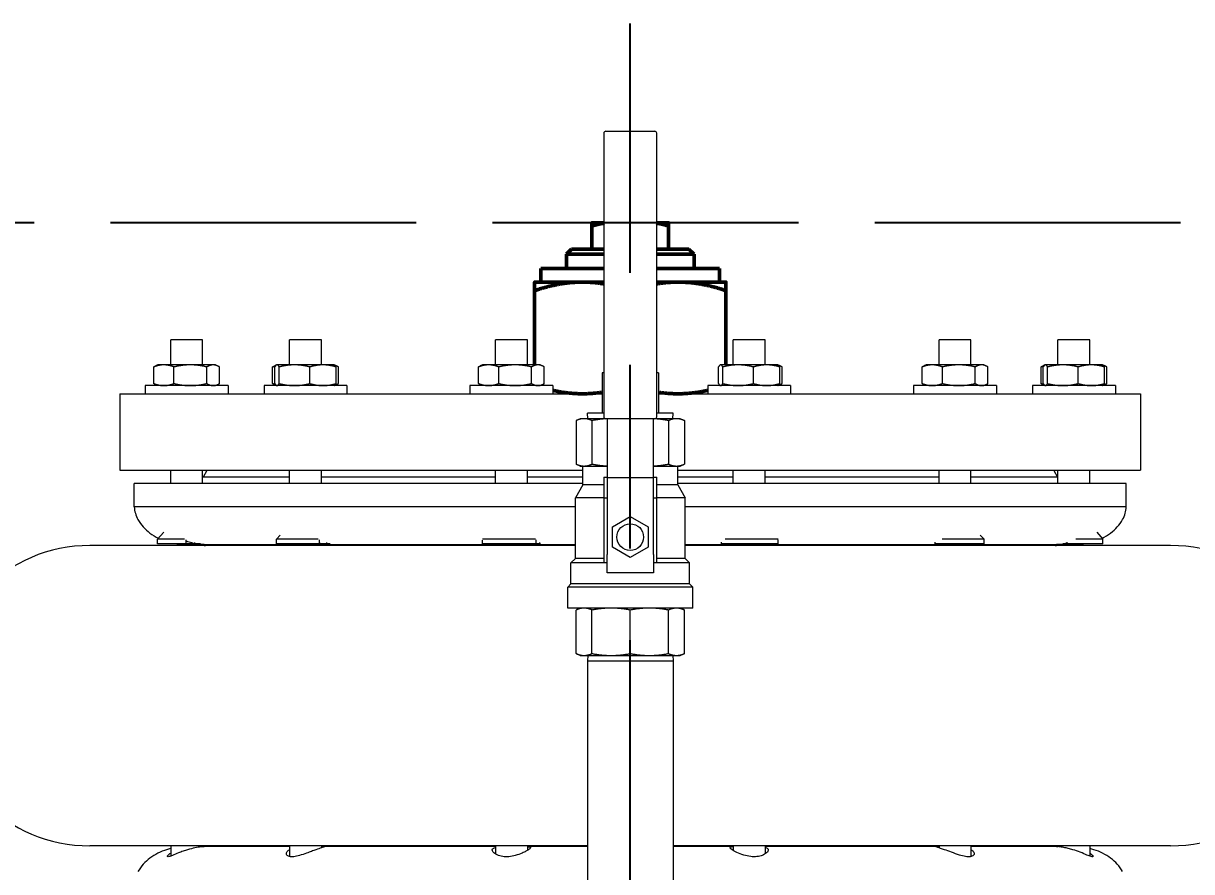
# Model space of a CAD drawing. Header units: inches. Extents: x 20 to 536, y 8 to 344.
# Drawn here: x 107.07 to 118.51, y 139.19 to 147.5 of the extents above; entities that cross this region are included whole.
import ezdxf

# ---------------------------------------------------------------- set-up
doc = ezdxf.new("R2010")
doc.units = ezdxf.units.IN
doc.header["$LTSCALE"] = 16
doc.header["$MEASUREMENT"] = 0
doc.linetypes.add('CHAIN', pattern=[0.7087, 0.4724, -0.0591, 0.1181, -0.0591])
doc.linetypes.add('DASHED_SPACE', pattern=[0.2067, 0.1654, -0.0413])
doc.layers.add('Centerline', color=5, linetype='CHAIN', lineweight=25, true_color=0x0000ff)
for name, color, linetype, lineweight in [('Dimension (ANSI)', 7, 'Continuous', 25), ('Sketch Geometry (ANSI)', 7, 'Continuous', 25), ('Visible (ANSI)', 7, 'Continuous', 50)]:
    doc.layers.add(name, color=color, linetype=linetype, lineweight=lineweight)
doc.styles.add('Standard D-E', font='arial.ttf')
doc.dimstyles.new('in [mm] D-E NeptuneBenson', dxfattribs={"dimscale": 16, "dimtxt": 0.15, "dimasz": 0.098425, "dimexe": 0.125, "dimexo": 0.063, "dimgap": 0.031496, "dimtad": 0, "dimtih": 1, "dimtoh": 1, "dimdec": 4, "dimrnd": 1e-08, "dimzin": 3, "dimdsep": 46, "dimlunit": 5, "dimtxsty": 'Standard D-E', "dimcen": 0.09, "dimdle": 0.393701, "dimclrd": 256, "dimclre": 256, "dimclrt": 256, "dimadec": 1, "dimazin": 1, "dimtfac": 1, "dimtofl": 0, "dimtmove": 0, "dimatfit": 3, "dimfxl": 1, "dimfrac": 1, "dimtolj": 1, "dimtzin": 4, "dimlwd": -1, "dimlwe": -1, "dimarcsym": 0})

# ---------------------------------------------------------------- blocks, each defined once
blk = doc.blocks.new('*D28')
at = {"layer": 'Defpoints', "color": 0, "transparency": 16777216}
for p in [(34.861, 145.551), (112.638, 145.551), (87.802, 47.22)]:
    blk.add_point(p, dxfattribs=at)
at = {"layer": 'Dimension (ANSI)', "transparency": 16777216}
for p, q in [((34.861, 143.977), (34.861, 101.252)), ((34.861, 48.795), (34.861, 91.26)), ((86.794, 47.22), (32.861, 47.22))]:
    blk.add_line(p, q, dxfattribs=at)
for points in [[(34.598, 143.977), (35.123, 143.977), (34.861, 145.551)], [(34.598, 48.795), (35.123, 48.795), (34.861, 47.22)]]:
    blk.add_solid(points, dxfattribs=at)
at = {"layer": 'Dimension (ANSI)', "transparency": 16777216, "char_height": 2.4, "attachment_point": 5, "style": 'Standard D-E'}
for s, insert in [('\\A1; 98{\\H1x;\\S5#16;} in', (34.861, 99.21)), ('\\A1;[2491.0 mm]', (34.861, 94.214))]:
    blk.add_mtext(s, dxfattribs=dict(at, insert=insert))

msp = doc.modelspace()

# ---------------------------------------------------------------- linework, layer by layer
at = {"layer": 'Centerline', "ltscale": 0.952448}
msp.add_line((113.01254, 47.8609), (113.01254, 147.50447), dxfattribs=at)
at = {"layer": 'Sketch Geometry (ANSI)', "linetype": 'DASHED_SPACE', "ltscale": 1.132117}
msp.add_line((148.3565, 145.55149), (24.8, 145.55149), dxfattribs=at)
at = {"layer": 'Visible (ANSI)', "linetype": 'Continuous', "lineweight": 18}
for p, q in [((112.75241, 146.42711), (112.75241, 146.39731)), ((112.75241, 146.39731), (112.75241, 143.6508)), ((112.77329, 146.44799), (113.25179, 146.44799)), ((113.27267, 146.39731), (113.27267, 146.42711)), ((113.27267, 143.6508), (113.27267, 146.39731)), ((108.82212, 144.40548), (108.50962, 144.40548)), ((108.50962, 144.15848), (108.50962, 144.40548)), ((108.82212, 144.15848), (108.82212, 144.40548)), ((109.98681, 144.40548), (109.67431, 144.40548)), ((109.67431, 144.15848), (109.67431, 144.40548)), ((109.98681, 144.15848), (109.98681, 144.40548)), ((112.0041, 144.40548), (111.6916, 144.40548)), ((111.6916, 144.15848), (111.6916, 144.40548)), ((112.0041, 144.15848), (112.0041, 144.40548)), ((114.33347, 144.40548), (114.02097, 144.40548)), ((114.02097, 144.15848), (114.02097, 144.40548)), ((114.33347, 144.15848), (114.33347, 144.40548)), ((116.35077, 144.40548), (116.03827, 144.40548)), ((116.03827, 144.15848), (116.03827, 144.40548)), ((116.35077, 144.15848), (116.35077, 144.40548)), ((117.51545, 144.40548), (117.20295, 144.40548)), ((117.20295, 144.15848), (117.20295, 144.40548)), ((117.51545, 144.15848), (117.51545, 144.40548)), ((108.3436, 143.97579), (108.3436, 144.13817)), ((108.38437, 144.15848), (108.36118, 144.14767)), ((108.44254, 144.15848), (108.38437, 144.15848)), ((108.70261, 144.15848), (108.44254, 144.15848)), ((108.54148, 143.97579), (108.54148, 144.13817)), ((108.92594, 144.15848), (108.70261, 144.15848)), ((108.86375, 143.97579), (108.86375, 144.13817)), ((108.94737, 144.15848), (108.92594, 144.15848)), ((108.94737, 144.15848), (108.97056, 144.14767)), ((108.98814, 143.97579), (108.98814, 144.13817)), ((109.50829, 143.97579), (109.50829, 144.13817)), ((109.54663, 144.15735), (109.52586, 144.14767)), ((109.53025, 143.97579), (109.53025, 144.13817)), ((109.54906, 144.15848), (109.54663, 144.15735)), ((109.55147, 144.15848), (109.54906, 144.15848)), ((109.72283, 144.15848), (109.55147, 144.15848)), ((109.57268, 143.97579), (109.57268, 144.13817)), ((110.00192, 144.15848), (109.72283, 144.15848)), ((109.87298, 143.97579), (109.87298, 144.13817)), ((110.11206, 144.15848), (110.00192, 144.15848)), ((110.11206, 144.15848), (110.11449, 144.15735)), ((110.11449, 144.15735), (110.13525, 144.14767)), ((110.13086, 143.97579), (110.13086, 144.13817)), ((110.15282, 143.97579), (110.15282, 144.13817)), ((111.52558, 143.97579), (111.52558, 144.13817)), ((111.56635, 144.15848), (111.54316, 144.14767)), ((111.62452, 144.15848), (111.56635, 144.15848)), ((111.88459, 144.15848), (111.62452, 144.15848)), ((111.72346, 143.97579), (111.72346, 144.13817)), ((112.10792, 144.15848), (111.88459, 144.15848)), ((112.04573, 143.97579), (112.04573, 144.13817)), ((112.12935, 144.15848), (112.10792, 144.15848)), ((112.12935, 144.15848), (112.15254, 144.14767)), ((112.17012, 143.97579), (112.17012, 144.13817)), ((113.87692, 143.97579), (113.87692, 144.13817)), ((113.89572, 144.15848), (113.89329, 144.15735)), ((113.89813, 144.15848), (113.89572, 144.15848)), ((114.0695, 144.15848), (113.89813, 144.15848)), ((113.91934, 143.97579), (113.91934, 144.13817)), ((114.34859, 144.15848), (114.0695, 144.15848)), ((114.21965, 143.97579), (114.21965, 144.13817)), ((114.45872, 144.15848), (114.34859, 144.15848)), ((114.45872, 144.15848), (114.46115, 144.15735)), ((114.46115, 144.15735), (114.48192, 144.14767)), ((114.47753, 143.97579), (114.47753, 144.13817)), ((114.49949, 143.97579), (114.49949, 144.13817)), ((115.87225, 143.97579), (115.87225, 144.13817)), ((115.91302, 144.15848), (115.88982, 144.14767)), ((115.97119, 144.15848), (115.91302, 144.15848)), ((116.23126, 144.15848), (115.97119, 144.15848)), ((116.07013, 143.97579), (116.07013, 144.13817)), ((116.45459, 144.15848), (116.23126, 144.15848)), ((116.39239, 143.97579), (116.39239, 144.13817)), ((116.47602, 144.15848), (116.45459, 144.15848)), ((116.47602, 144.15848), (116.49921, 144.14767)), ((116.51679, 143.97579), (116.51679, 144.13817)), ((117.03694, 143.97579), (117.03694, 144.13817)), ((117.07527, 144.15735), (117.05451, 144.14767)), ((117.0589, 143.97579), (117.0589, 144.13817)), ((117.0777, 144.15848), (117.07527, 144.15735)), ((117.08011, 144.15848), (117.0777, 144.15848)), ((117.25148, 144.15848), (117.08011, 144.15848)), ((117.10133, 143.97579), (117.10133, 144.13817)), ((117.53057, 144.15848), (117.25148, 144.15848)), ((117.40163, 143.97579), (117.40163, 144.13817)), ((117.6407, 144.15848), (117.53057, 144.15848)), ((117.6407, 144.15848), (117.64313, 144.15735)), ((117.64313, 144.15735), (117.6639, 144.14767)), ((117.65951, 143.97579), (117.65951, 144.13817)), ((117.68147, 143.97579), (117.68147, 144.13817)), ((112.73695, 144.07926), (112.73695, 143.68556)), ((112.75241, 144.07926), (112.73695, 144.07926)), ((113.28813, 144.07926), (113.27267, 144.07926)), ((113.28813, 144.07926), (113.28813, 143.68556)), ((109.07187, 143.95548), (108.25987, 143.95548)), ((108.25987, 143.95548), (108.25987, 143.87548)), ((108.38437, 143.95548), (108.36118, 143.9663)), ((108.94737, 143.95548), (108.97056, 143.9663)), ((109.07187, 143.95548), (109.07187, 143.87548)), ((110.23656, 143.95548), (109.42456, 143.95548)), ((109.42456, 143.95548), (109.42456, 143.87548)), ((109.54663, 143.95661), (109.52586, 143.9663)), ((109.54906, 143.95548), (109.54663, 143.95661)), ((110.11206, 143.95548), (110.11449, 143.95661)), ((110.11449, 143.95661), (110.13525, 143.9663)), ((110.23656, 143.95548), (110.23656, 143.87548)), ((112.25385, 143.95548), (111.44185, 143.95548)), ((111.44185, 143.95548), (111.44185, 143.87548)), ((111.56635, 143.95548), (111.54316, 143.9663)), ((112.12935, 143.95548), (112.15254, 143.9663)), ((112.25385, 143.95548), (112.25385, 143.87548)), ((114.58322, 143.95548), (113.77122, 143.95548)), ((113.77122, 143.95548), (113.77122, 143.87548)), ((113.89572, 143.95548), (113.89329, 143.95661)), ((114.45872, 143.95548), (114.46115, 143.95661)), ((114.46115, 143.95661), (114.48192, 143.9663)), ((114.58322, 143.95548), (114.58322, 143.87548)), ((116.60052, 143.95548), (115.78852, 143.95548)), ((115.78852, 143.95548), (115.78852, 143.87548)), ((115.91302, 143.95548), (115.88982, 143.9663)), ((116.47602, 143.95548), (116.49921, 143.9663)), ((116.60052, 143.95548), (116.60052, 143.87548)), ((117.7652, 143.95548), (116.9532, 143.95548)), ((116.9532, 143.95548), (116.9532, 143.87548)), ((117.07527, 143.95661), (117.05451, 143.9663)), ((117.0777, 143.95548), (117.07527, 143.95661)), ((117.6407, 143.95548), (117.64313, 143.95661)), ((117.64313, 143.95661), (117.6639, 143.9663)), ((117.7652, 143.95548), (117.7652, 143.87548)), ((108.01254, 143.87548), (112.73695, 143.87548)), ((108.01254, 143.87548), (108.01254, 143.12548)), ((113.28813, 143.87548), (118.01254, 143.87548)), ((118.01254, 143.87548), (118.01254, 143.12548)), ((112.75241, 143.68556), (112.59389, 143.68556)), ((112.59558, 143.63145), (112.59389, 143.68556)), ((113.43119, 143.68556), (113.27267, 143.68556)), ((113.4295, 143.63145), (113.43119, 143.68556)), ((112.52254, 143.63145), (112.48217, 143.61263)), ((112.48217, 143.61263), (112.48217, 143.18628)), ((112.55984, 143.63145), (112.52254, 143.63145)), ((112.76543, 143.63145), (112.55984, 143.63145)), ((112.63751, 143.61263), (112.63751, 143.18628)), ((113.25179, 143.62992), (112.77329, 143.62992)), ((112.78634, 143.62992), (112.78634, 143.05287)), ((113.23874, 143.05287), (113.23874, 143.62992)), ((113.46524, 143.63145), (113.25965, 143.63145)), ((113.38757, 143.61263), (113.38757, 143.18628)), ((113.50254, 143.63145), (113.46524, 143.63145)), ((113.50254, 143.63145), (113.54291, 143.61263)), ((113.54291, 143.61263), (113.54291, 143.18628)), ((108.01254, 143.12548), (112.54704, 143.12548)), ((108.50962, 142.99748), (108.50962, 143.12548)), ((108.82212, 142.99748), (108.82212, 143.12548)), ((108.86343, 143.12234), (108.82637, 143.05816)), ((109.67431, 143.12234), (108.86343, 143.12234)), ((109.67431, 142.99748), (109.67431, 143.12548)), ((109.98681, 142.99748), (109.98681, 143.12548)), ((111.6916, 143.12234), (109.98681, 143.12234)), ((111.6916, 142.99748), (111.6916, 143.12548)), ((112.0041, 142.99748), (112.0041, 143.12548)), ((112.54704, 143.12234), (112.0041, 143.12234)), ((112.52254, 143.16745), (112.48217, 143.18628)), ((112.52254, 143.16745), (112.55984, 143.16745)), ((112.54704, 142.98185), (112.54704, 143.16745)), ((112.55984, 143.16745), (112.78634, 143.16745)), ((113.23874, 143.16745), (113.46524, 143.16745)), ((113.46524, 143.16745), (113.50254, 143.16745)), ((113.47804, 142.98185), (113.47804, 143.16745)), ((113.47804, 143.12548), (118.01254, 143.12548)), ((114.02097, 143.12234), (113.47804, 143.12234)), ((113.50254, 143.16745), (113.54291, 143.18628)), ((114.02097, 142.99748), (114.02097, 143.12548)), ((114.33347, 142.99748), (114.33347, 143.12548)), ((116.03827, 143.12234), (114.33347, 143.12234)), ((116.03827, 142.99748), (116.03827, 143.12548)), ((116.35077, 142.99748), (116.35077, 143.12548)), ((117.16165, 143.12234), (116.35077, 143.12234)), ((117.16165, 143.12234), (117.1987, 143.05816)), ((117.20295, 142.99748), (117.20295, 143.12548)), ((117.51545, 142.99748), (117.51545, 143.12548)), ((112.54704, 142.99748), (108.15254, 142.99748)), ((108.15254, 142.76928), (108.15254, 142.99748)), ((109.67431, 143.05816), (108.82637, 143.05816)), ((111.6916, 143.05816), (109.98681, 143.05816)), ((112.54704, 143.05816), (112.0041, 143.05816)), ((112.54704, 142.98185), (112.4743, 142.85587)), ((112.75241, 142.98185), (112.54704, 142.98185)), ((112.75241, 143.05744), (112.75241, 142.85587)), ((112.75241, 143.05744), (112.78634, 143.05744)), ((113.23874, 143.05287), (112.78634, 143.05287)), ((112.78634, 143.05287), (112.78634, 142.30095)), ((113.23874, 143.05744), (113.27267, 143.05744)), ((113.23874, 142.30095), (113.23874, 143.05287)), ((113.27267, 142.85587), (113.27267, 143.05744)), ((113.47804, 142.98185), (113.27267, 142.98185)), ((114.02097, 143.05816), (113.47804, 143.05816)), ((117.87254, 142.99748), (113.47804, 142.99748)), ((113.47804, 142.98185), (113.55077, 142.85587)), ((116.03827, 143.05816), (114.33347, 143.05816)), ((117.1987, 143.05816), (116.35077, 143.05816)), ((117.87254, 142.76928), (117.87254, 142.99748)), ((112.75241, 142.85587), (112.4743, 142.85587)), ((112.4743, 142.26216), (112.4743, 142.85587)), ((112.75241, 142.85587), (112.75241, 142.21852)), ((112.75241, 142.85587), (112.78634, 142.85587)), ((113.23874, 142.85587), (113.27267, 142.85587)), ((113.27267, 142.21852), (113.27267, 142.85587)), ((113.55077, 142.85587), (113.27267, 142.85587)), ((113.55077, 142.26216), (113.55077, 142.85587)), ((112.4743, 142.76928), (108.15254, 142.76928)), ((117.87254, 142.76928), (113.55077, 142.76928)), ((112.83854, 142.57191), (113.01254, 142.67237)), ((113.01254, 142.67237), (113.18654, 142.57191)), ((108.44188, 142.51855), (108.38187, 142.44952)), ((112.83854, 142.37099), (112.83854, 142.57191)), ((113.18654, 142.57191), (113.18654, 142.37099)), ((117.5832, 142.51855), (117.6432, 142.44952)), ((108.64645, 142.44952), (108.38187, 142.44952)), ((108.38187, 142.40548), (108.38187, 142.44952)), ((108.66089, 142.40548), (108.38187, 142.40548)), ((108.66089, 142.40548), (108.66089, 142.44389)), ((108.67734, 142.39748), (108.8032, 142.39748)), ((108.74417, 142.40548), (108.68366, 142.40548)), ((108.74417, 142.41782), (108.74417, 142.40548)), ((108.80208, 142.40548), (108.74417, 142.40548)), ((108.84863, 142.39748), (109.88565, 142.39748)), ((109.58295, 142.49138), (109.54656, 142.44952)), ((109.95541, 142.44952), (109.54656, 142.44952)), ((109.54656, 142.40548), (109.54656, 142.44952)), ((109.96822, 142.40548), (109.54656, 142.40548)), ((109.96822, 142.40548), (109.96822, 142.44389)), ((110.03486, 142.40548), (109.96822, 142.40548)), ((110.00978, 142.39748), (111.80596, 142.39748)), ((110.03486, 142.41782), (110.03486, 142.40548)), ((110.07312, 142.40548), (110.03486, 142.40548)), ((111.56385, 142.40548), (111.56385, 142.44202)), ((112.09128, 142.40548), (111.56385, 142.40548)), ((112.08352, 142.44952), (111.56452, 142.44952)), ((111.97551, 142.39748), (112.4743, 142.39748)), ((112.09128, 142.40548), (112.09128, 142.44389)), ((112.12342, 142.40548), (112.09128, 142.40548)), ((112.12342, 142.41782), (112.12342, 142.40548)), ((112.13177, 142.40548), (112.12342, 142.40548)), ((113.55077, 142.39748), (114.04956, 142.39748)), ((113.90423, 142.42033), (113.90423, 142.40548)), ((114.46118, 142.40548), (113.90423, 142.40548)), ((114.46056, 142.44952), (113.94156, 142.44952)), ((114.21912, 142.39748), (116.0153, 142.39748)), ((114.46118, 142.40548), (114.46118, 142.44389)), ((115.99725, 142.42033), (115.99725, 142.40548)), ((116.47852, 142.40548), (115.99725, 142.40548)), ((116.47852, 142.44952), (116.06967, 142.44952)), ((116.13942, 142.39748), (117.17644, 142.39748)), ((116.44213, 142.49138), (116.47852, 142.44952)), ((116.47852, 142.40548), (116.47852, 142.44952)), ((117.22188, 142.39748), (117.34774, 142.39748)), ((117.29052, 142.40548), (117.2535, 142.40548)), ((117.29052, 142.42033), (117.29052, 142.40548)), ((117.6432, 142.40548), (117.29052, 142.40548)), ((117.6432, 142.44952), (117.37862, 142.44952)), ((117.6432, 142.40548), (117.6432, 142.44952)), ((112.4743, 142.38832), (107.71822, 142.38832)), ((112.78634, 142.12163), (112.78634, 142.30095)), ((113.01254, 142.27053), (112.83854, 142.37099)), ((113.18654, 142.37099), (113.01254, 142.27053)), ((113.23874, 142.30095), (113.23874, 142.12163)), ((118.30686, 142.38832), (113.55077, 142.38832)), ((112.4743, 142.26216), (112.43066, 142.21852)), ((112.75241, 142.21852), (112.43066, 142.21852)), ((112.43066, 142.0123), (112.43066, 142.21852)), ((112.75241, 142.26216), (112.4743, 142.26216)), ((112.78634, 142.21852), (112.75241, 142.21852)), ((113.27267, 142.21852), (113.23874, 142.21852)), ((113.55077, 142.26216), (113.27267, 142.26216)), ((113.59441, 142.21852), (113.27267, 142.21852)), ((113.55077, 142.26216), (113.59441, 142.21852)), ((113.59441, 142.0123), (113.59441, 142.21852)), ((113.23874, 142.12163), (112.78634, 142.12163)), ((112.43066, 142.0123), (112.40004, 141.98167)), ((113.62504, 141.98167), (112.40004, 141.98167)), ((112.40004, 141.77545), (112.40004, 141.98167)), ((113.59441, 142.0123), (112.43066, 142.0123)), ((113.59441, 142.0123), (113.62504, 141.98167)), ((113.62504, 141.77545), (113.62504, 141.98167)), ((113.62504, 141.77545), (112.40004, 141.77545)), ((112.52254, 141.77545), (112.48217, 141.75663)), ((112.48217, 141.33028), (112.48217, 141.75663)), ((112.63751, 141.33028), (112.63751, 141.75663)), ((113.01254, 141.33028), (113.01254, 141.75663)), ((113.38757, 141.33028), (113.38757, 141.75663)), ((113.50254, 141.77545), (113.54291, 141.75663)), ((113.54291, 141.33028), (113.54291, 141.75663)), ((112.52254, 141.31145), (112.48217, 141.33028)), ((112.52254, 141.31145), (112.55984, 141.31145)), ((112.55984, 141.31145), (112.82502, 141.31145)), ((112.59558, 141.31145), (112.59389, 141.25734)), ((112.59389, 141.25734), (113.43119, 141.25734)), ((112.59389, 141.25734), (112.59389, 138.35655)), ((112.82502, 141.31145), (113.20005, 141.31145)), ((113.20005, 141.31145), (113.46524, 141.31145)), ((113.4295, 141.31145), (113.43119, 141.25734)), ((113.43119, 141.25734), (113.43119, 138.35655)), ((113.46524, 141.31145), (113.50254, 141.31145)), ((113.50254, 141.31145), (113.54291, 141.33028)), ((112.59389, 139.44648), (107.71822, 139.44648)), ((108.50962, 139.44648), (108.50962, 139.34517)), ((108.82212, 139.44648), (108.82212, 139.43763)), ((109.67431, 139.43893), (108.84863, 139.43893)), ((109.67431, 139.44648), (109.67431, 139.3414)), ((109.98681, 139.44648), (109.98681, 139.42667)), ((111.6916, 139.43893), (110.00978, 139.43893)), ((111.6916, 139.44648), (111.6916, 139.36638)), ((112.0041, 139.44648), (112.0041, 139.40126)), ((112.59389, 139.43893), (112.0041, 139.43893)), ((118.30686, 139.44648), (113.43119, 139.44648)), ((114.02097, 139.43893), (113.43119, 139.43893)), ((114.02097, 139.44648), (114.02097, 139.40126)), ((114.33347, 139.44648), (114.33347, 139.36638)), ((116.0153, 139.43893), (114.33347, 139.43893)), ((116.03827, 139.44648), (116.03827, 139.42667)), ((116.35077, 139.44648), (116.35077, 139.3414)), ((117.17644, 139.43893), (116.35077, 139.43893)), ((117.20295, 139.44648), (117.20295, 139.43763)), ((117.51545, 139.44648), (117.51545, 139.34517))]:
    msp.add_line(p, q, dxfattribs=at)
at = {"layer": 'Visible (ANSI)'}
for p, q in [((112.75241, 145.55149), (112.63754, 145.55149)), ((112.63754, 145.29234), (112.63754, 145.51799)), ((113.38754, 145.55149), (113.27267, 145.55149)), ((113.38754, 145.29234), (113.38754, 145.51799)), ((112.43754, 145.29234), (112.38754, 145.24234)), ((112.43754, 145.29234), (112.75241, 145.29234)), ((113.27267, 145.29234), (113.58754, 145.29234)), ((113.58754, 145.29234), (113.63754, 145.24234)), ((112.75241, 145.24234), (112.38754, 145.24234)), ((112.38754, 145.10348), (112.38754, 145.24234)), ((113.63754, 145.24234), (113.27267, 145.24234)), ((113.63754, 145.10348), (113.63754, 145.24234)), ((112.75241, 145.10348), (112.13754, 145.10348)), ((112.13754, 145.10348), (112.13754, 144.96948)), ((113.88754, 145.10348), (113.27267, 145.10348)), ((113.88754, 145.10348), (113.88754, 144.96948)), ((112.54379, 144.96948), (112.07504, 144.96948)), ((112.75241, 144.96948), (112.54379, 144.96948)), ((113.48129, 144.96948), (113.27267, 144.96948)), ((113.95004, 144.96948), (113.48129, 144.96948)), ((112.07504, 144.88575), (112.07504, 144.15848)), ((113.95004, 144.88575), (113.95004, 144.15848)), ((112.26929, 143.12234), (112.26929, 143.12548)), ((113.75579, 143.12234), (113.75579, 143.12548))]:
    msp.add_line(p, q, dxfattribs=at)
at = {"layer": 'Visible (ANSI)', "linetype": 'Continuous', "lineweight": 18}
msp.add_circle((113.01254, 142.47145), 0.1305, dxfattribs=at)
for centre, radius, start, end in [((112.77329, 146.42711), 0.02088, 90, 180), ((113.25179, 146.42711), 0.02088, 0, 90), ((112.77329, 143.6508), 0.02088, 180, 270), ((113.25179, 143.6508), 0.02088, 270, 0), ((108.89309, 142.93793), 0.1375, 119.023912, 121.071654), ((117.13199, 142.93793), 0.1375, 58.928346, 60.976088), ((108.44105, 142.78448), 0.28891, 183.015326, 209.34172), ((117.58402, 142.78448), 0.28891, 330.65828, 356.984674), ((108.55467, 142.84835), 0.41925, 209.34172, 233.614904), ((117.4704, 142.84835), 0.41925, 306.385096, 330.65828), ((108.62886, 142.94904), 0.54432, 233.614904, 244.046206), ((117.39621, 142.94904), 0.54432, 295.953794, 306.385096), ((108.67734, 143.10786), 0.71038, 261.393107, 270), ((108.79141, 142.80459), 0.41885, 276.363058, 283.598225), ((117.23367, 142.80459), 0.41885, 256.401775, 263.636942), ((117.34774, 143.10786), 0.71038, 270, 278.606893), ((107.71822, 140.9174), 1.47092, 90, 270), ((118.30686, 140.9174), 1.47092, 270, 90), ((108.67734, 138.72855), 0.71038, 103.656145, 106.973148), ((108.79132, 139.02766), 0.41885, 79.085029, 85.783097), ((117.23375, 139.02766), 0.41885, 94.216903, 100.914971), ((117.34774, 138.72855), 0.71038, 73.026852, 76.343855), ((108.55467, 138.98806), 0.41925, 126.385096, 150.65828), ((108.62886, 138.88737), 0.54432, 106.973148, 126.385096), ((117.39621, 138.88737), 0.54432, 53.614904, 73.026852), ((117.4704, 138.98806), 0.41925, 29.34172, 53.614904)]:
    msp.add_arc(centre, radius, start, end, dxfattribs=at)
at = {"layer": 'Visible (ANSI)'}
for points, weights in [([(112.63754, 145.51799), (112.63754, 145.55149), (112.63754, 145.55149)], [1, 1.0379548493, 1]), ([(112.75241, 145.54614), (112.6984, 145.53828), (112.63754, 145.51799)], [1.01826664852, 1.02265012126, 1]), ([(113.38754, 145.51799), (113.32668, 145.53828), (113.27267, 145.54614)], [1, 1.02265012127, 1.01826664852]), ([(113.38754, 145.55149), (113.38754, 145.55149), (113.38754, 145.51799)], [1, 1.0379548493, 1]), ([(112.07504, 144.88575), (112.07504, 144.96948), (112.07504, 144.96948)], [1, 1.0379548493, 1]), ([(112.54379, 144.96948), (112.32624, 144.96948), (112.07504, 144.88575)], [1, 1.0379548493, 1]), ([(112.75241, 144.9519), (112.64643, 144.96948), (112.54379, 144.96948)], [1.01887093303, 1.01755582813, 1]), ([(113.48129, 144.96948), (113.37864, 144.96948), (113.27267, 144.9519)], [1, 1.01755582813, 1.01887093303]), ([(113.95004, 144.88575), (113.69883, 144.96948), (113.48129, 144.96948)], [1, 1.0379548493, 1]), ([(113.95004, 144.96948), (113.95004, 144.96948), (113.95004, 144.88575)], [1, 1.0379548493, 1]), ([(112.25385, 143.90896), (112.40317, 143.87548), (112.54379, 143.87548)], [1.01753550896, 1.02420847105, 1]), ([(112.54379, 143.87548), (112.63904, 143.87548), (112.73695, 143.89059)], [1, 1.0162708763, 1.01859141843]), ([(113.28813, 143.89059), (113.38604, 143.87548), (113.48129, 143.87548)], [1.01859141843, 1.0162708763, 1]), ([(113.48129, 143.87548), (113.62191, 143.87548), (113.77122, 143.90896)], [1, 1.02420847105, 1.01753550896])]:
    msp.add_rational_spline(points, weights, degree=2, dxfattribs=at)
at = {"layer": 'Visible (ANSI)', "linetype": 'Continuous', "lineweight": 18}
for points, weights in [([(108.44254, 144.15848), (108.39662, 144.15848), (108.3436, 144.13817)], [1, 1.0379548493, 1]), ([(108.3436, 144.13817), (108.35267, 144.1437), (108.36118, 144.14767)], [1, 1.01005189042, 1.01477953359]), ([(108.54148, 144.13817), (108.48846, 144.15848), (108.44254, 144.15848)], [1, 1.0379548493, 1]), ([(108.70261, 144.15848), (108.62783, 144.15848), (108.54148, 144.13817)], [1, 1.0379548493, 1]), ([(108.86375, 144.13817), (108.7774, 144.15848), (108.70261, 144.15848)], [1, 1.0379548493, 1]), ([(108.92594, 144.15848), (108.89708, 144.15848), (108.86375, 144.13817)], [1, 1.0379548493, 1]), ([(108.98814, 144.13817), (108.95481, 144.15848), (108.92594, 144.15848)], [1, 1.0379548493, 1]), ([(109.53625, 144.14767), (109.52272, 144.1437), (109.50829, 144.13817)], [1.01477953359, 1.01005189042, 1]), ([(109.50829, 144.13817), (109.51736, 144.1437), (109.52586, 144.14767)], [1, 1.01005189042, 1.01477953359]), ([(109.55147, 144.15848), (109.54162, 144.15848), (109.53025, 144.13817)], [1, 1.0379548493, 1]), ([(109.57268, 144.13817), (109.56131, 144.15848), (109.55147, 144.15848)], [1, 1.0379548493, 1]), ([(109.72283, 144.15848), (109.65315, 144.15848), (109.57268, 144.13817)], [1, 1.0379548493, 1]), ([(109.87298, 144.13817), (109.79252, 144.15848), (109.72283, 144.15848)], [1, 1.0379548493, 1]), ([(110.00192, 144.15848), (109.94208, 144.15848), (109.87298, 144.13817)], [1, 1.0379548493, 1]), ([(110.13086, 144.13817), (110.06176, 144.15848), (110.00192, 144.15848)], [1, 1.0379548493, 1]), ([(110.11449, 144.15735), (110.12212, 144.15379), (110.13086, 144.13817)], [1.01375847525, 1.02892942038, 1]), ([(110.15282, 144.13817), (110.13525, 144.14888), (110.11949, 144.15385)], [1, 1.01965956375, 1.01895290532]), ([(111.62452, 144.15848), (111.57861, 144.15848), (111.52558, 144.13817)], [1, 1.0379548493, 1]), ([(111.52558, 144.13817), (111.53466, 144.1437), (111.54316, 144.14767)], [1, 1.01005189042, 1.01477953359]), ([(111.72346, 144.13817), (111.67044, 144.15848), (111.62452, 144.15848)], [1, 1.0379548493, 1]), ([(111.88459, 144.15848), (111.80981, 144.15848), (111.72346, 144.13817)], [1, 1.0379548493, 1]), ([(112.04573, 144.13817), (111.95938, 144.15848), (111.88459, 144.15848)], [1, 1.0379548493, 1]), ([(112.10792, 144.15848), (112.07906, 144.15848), (112.04573, 144.13817)], [1, 1.0379548493, 1]), ([(112.17012, 144.13817), (112.13679, 144.15848), (112.10792, 144.15848)], [1, 1.0379548493, 1]), ([(113.89813, 144.15848), (113.88829, 144.15848), (113.87692, 144.13817)], [1, 1.0379548493, 1]), ([(113.91934, 144.13817), (113.90798, 144.15848), (113.89813, 144.15848)], [1, 1.0379548493, 1]), ([(114.0695, 144.15848), (113.99981, 144.15848), (113.91934, 144.13817)], [1, 1.0379548493, 1]), ([(114.21965, 144.13817), (114.13918, 144.15848), (114.0695, 144.15848)], [1, 1.0379548493, 1]), ([(114.34859, 144.15848), (114.28875, 144.15848), (114.21965, 144.13817)], [1, 1.0379548493, 1]), ([(114.47753, 144.13817), (114.40843, 144.15848), (114.34859, 144.15848)], [1, 1.0379548493, 1]), ([(114.46115, 144.15735), (114.46879, 144.15379), (114.47753, 144.13817)], [1.01375847525, 1.02892942038, 1]), ([(114.49949, 144.13817), (114.48192, 144.14888), (114.46616, 144.15385)], [1, 1.01965956375, 1.01895290532]), ([(115.97119, 144.15848), (115.92527, 144.15848), (115.87225, 144.13817)], [1, 1.0379548493, 1]), ([(115.87225, 144.13817), (115.88132, 144.1437), (115.88982, 144.14767)], [1, 1.01005189042, 1.01477953359]), ([(116.07013, 144.13817), (116.01711, 144.15848), (115.97119, 144.15848)], [1, 1.0379548493, 1]), ([(116.23126, 144.15848), (116.15648, 144.15848), (116.07013, 144.13817)], [1, 1.0379548493, 1]), ([(116.39239, 144.13817), (116.30604, 144.15848), (116.23126, 144.15848)], [1, 1.0379548493, 1]), ([(116.45459, 144.15848), (116.42572, 144.15848), (116.39239, 144.13817)], [1, 1.0379548493, 1]), ([(116.51679, 144.13817), (116.48345, 144.15848), (116.45459, 144.15848)], [1, 1.0379548493, 1]), ([(117.06489, 144.14767), (117.05137, 144.1437), (117.03694, 144.13817)], [1.01477953359, 1.01005189042, 1]), ([(117.03694, 144.13817), (117.04601, 144.1437), (117.05451, 144.14767)], [1, 1.01005189042, 1.01477953359]), ([(117.08011, 144.15848), (117.07027, 144.15848), (117.0589, 144.13817)], [1, 1.0379548493, 1]), ([(117.10133, 144.13817), (117.08996, 144.15848), (117.08011, 144.15848)], [1, 1.0379548493, 1]), ([(117.25148, 144.15848), (117.18179, 144.15848), (117.10133, 144.13817)], [1, 1.0379548493, 1]), ([(117.40163, 144.13817), (117.32116, 144.15848), (117.25148, 144.15848)], [1, 1.0379548493, 1]), ([(117.53057, 144.15848), (117.47073, 144.15848), (117.40163, 144.13817)], [1, 1.0379548493, 1]), ([(117.65951, 144.13817), (117.59041, 144.15848), (117.53057, 144.15848)], [1, 1.0379548493, 1]), ([(117.64313, 144.15735), (117.65077, 144.15379), (117.65951, 144.13817)], [1.01375847525, 1.02892942038, 1]), ([(117.68147, 144.13817), (117.6639, 144.14888), (117.64814, 144.15385)], [1, 1.01965956375, 1.01895290532]), ([(108.36118, 143.9663), (108.35267, 143.97026), (108.3436, 143.97579)], [1.01477953359, 1.01005189042, 1]), ([(108.3436, 143.97579), (108.39662, 143.95548), (108.44254, 143.95548)], [1, 1.0379548493, 1]), ([(108.44254, 143.95548), (108.48846, 143.95548), (108.54148, 143.97579)], [1, 1.0379548493, 1]), ([(108.54148, 143.97579), (108.62783, 143.95548), (108.70261, 143.95548)], [1, 1.0379548493, 1]), ([(108.70261, 143.95548), (108.7774, 143.95548), (108.86375, 143.97579)], [1, 1.0379548493, 1]), ([(108.86375, 143.97579), (108.89708, 143.95548), (108.92594, 143.95548)], [1, 1.0379548493, 1]), ([(108.92594, 143.95548), (108.95481, 143.95548), (108.98814, 143.97579)], [1, 1.0379548493, 1]), ([(109.50829, 143.97579), (109.52272, 143.97026), (109.53625, 143.9663)], [1, 1.01005189042, 1.01477953359]), ([(109.52586, 143.9663), (109.51736, 143.97026), (109.50829, 143.97579)], [1.01477953359, 1.01005189042, 1]), ([(109.53025, 143.97579), (109.54162, 143.95548), (109.55147, 143.95548)], [1, 1.0379548493, 1]), ([(109.55147, 143.95548), (109.56131, 143.95548), (109.57268, 143.97579)], [1, 1.0379548493, 1]), ([(109.57268, 143.97579), (109.65315, 143.95548), (109.72283, 143.95548)], [1, 1.0379548493, 1]), ([(109.72283, 143.95548), (109.79252, 143.95548), (109.87298, 143.97579)], [1, 1.0379548493, 1]), ([(109.87298, 143.97579), (109.94208, 143.95548), (110.00192, 143.95548)], [1, 1.0379548493, 1]), ([(110.00192, 143.95548), (110.06176, 143.95548), (110.13086, 143.97579)], [1, 1.0379548493, 1]), ([(110.13086, 143.97579), (110.12212, 143.96017), (110.11449, 143.95661)], [1, 1.02892942038, 1.01375847525]), ([(110.11949, 143.96011), (110.13525, 143.96508), (110.15282, 143.97579)], [1.01895290532, 1.01965956375, 1]), ([(111.54316, 143.9663), (111.53466, 143.97026), (111.52558, 143.97579)], [1.01477953359, 1.01005189042, 1]), ([(111.52558, 143.97579), (111.57861, 143.95548), (111.62452, 143.95548)], [1, 1.0379548493, 1]), ([(111.62452, 143.95548), (111.67044, 143.95548), (111.72346, 143.97579)], [1, 1.0379548493, 1]), ([(111.72346, 143.97579), (111.80981, 143.95548), (111.88459, 143.95548)], [1, 1.0379548493, 1]), ([(111.88459, 143.95548), (111.95938, 143.95548), (112.04573, 143.97579)], [1, 1.0379548493, 1]), ([(112.04573, 143.97579), (112.07906, 143.95548), (112.10792, 143.95548)], [1, 1.0379548493, 1]), ([(112.10792, 143.95548), (112.13679, 143.95548), (112.17012, 143.97579)], [1, 1.0379548493, 1]), ([(113.87692, 143.97579), (113.88829, 143.95548), (113.89813, 143.95548)], [1, 1.0379548493, 1]), ([(113.89813, 143.95548), (113.90798, 143.95548), (113.91934, 143.97579)], [1, 1.0379548493, 1]), ([(113.91934, 143.97579), (113.99981, 143.95548), (114.0695, 143.95548)], [1, 1.0379548493, 1]), ([(114.0695, 143.95548), (114.13918, 143.95548), (114.21965, 143.97579)], [1, 1.0379548493, 1]), ([(114.21965, 143.97579), (114.28875, 143.95548), (114.34859, 143.95548)], [1, 1.0379548493, 1]), ([(114.34859, 143.95548), (114.40843, 143.95548), (114.47753, 143.97579)], [1, 1.0379548493, 1]), ([(114.47753, 143.97579), (114.46879, 143.96017), (114.46115, 143.95661)], [1, 1.02892942038, 1.01375847525]), ([(114.46616, 143.96011), (114.48192, 143.96508), (114.49949, 143.97579)], [1.01895290532, 1.01965956375, 1]), ([(115.88982, 143.9663), (115.88132, 143.97026), (115.87225, 143.97579)], [1.01477953359, 1.01005189042, 1]), ([(115.87225, 143.97579), (115.92527, 143.95548), (115.97119, 143.95548)], [1, 1.0379548493, 1]), ([(115.97119, 143.95548), (116.01711, 143.95548), (116.07013, 143.97579)], [1, 1.0379548493, 1]), ([(116.07013, 143.97579), (116.15648, 143.95548), (116.23126, 143.95548)], [1, 1.0379548493, 1]), ([(116.23126, 143.95548), (116.30604, 143.95548), (116.39239, 143.97579)], [1, 1.0379548493, 1]), ([(116.39239, 143.97579), (116.42572, 143.95548), (116.45459, 143.95548)], [1, 1.0379548493, 1]), ([(116.45459, 143.95548), (116.48345, 143.95548), (116.51679, 143.97579)], [1, 1.0379548493, 1]), ([(117.05451, 143.9663), (117.04601, 143.97026), (117.03694, 143.97579)], [1.01477953359, 1.01005189042, 1]), ([(117.03694, 143.97579), (117.05137, 143.97026), (117.06489, 143.9663)], [1, 1.01005189042, 1.01477953359]), ([(117.0589, 143.97579), (117.07027, 143.95548), (117.08011, 143.95548)], [1, 1.0379548493, 1]), ([(117.08011, 143.95548), (117.08996, 143.95548), (117.10133, 143.97579)], [1, 1.0379548493, 1]), ([(117.10133, 143.97579), (117.18179, 143.95548), (117.25148, 143.95548)], [1, 1.0379548493, 1]), ([(117.25148, 143.95548), (117.32116, 143.95548), (117.40163, 143.97579)], [1, 1.0379548493, 1]), ([(117.40163, 143.97579), (117.47073, 143.95548), (117.53057, 143.95548)], [1, 1.0379548493, 1]), ([(117.53057, 143.95548), (117.59041, 143.95548), (117.65951, 143.97579)], [1, 1.0379548493, 1]), ([(117.65951, 143.97579), (117.65077, 143.96017), (117.64313, 143.95661)], [1, 1.02892942038, 1.01375847525]), ([(117.64814, 143.96011), (117.6639, 143.96508), (117.68147, 143.97579)], [1.01895290532, 1.01965956375, 1]), ([(112.55984, 143.63145), (112.52254, 143.63145), (112.48217, 143.61263)], [1, 1.0562990584, 1.07162109099]), ([(112.63751, 143.61263), (112.59714, 143.63145), (112.55984, 143.63145)], [1.07162109099, 1.0562990584, 1]), ([(112.77262, 143.62993), (112.70751, 143.62615), (112.63751, 143.61263)], [1.02821409886, 1.06057201315, 1.07162109099]), ([(113.38757, 143.61263), (113.31756, 143.62615), (113.25246, 143.62993)], [1.07162109099, 1.06057201315, 1.02821409886]), ([(113.46524, 143.63145), (113.42794, 143.63145), (113.38757, 143.61263)], [1, 1.0562990584, 1.07162109099]), ([(113.54291, 143.61263), (113.50254, 143.63145), (113.46524, 143.63145)], [1.07162109099, 1.0562990584, 1]), ([(112.48217, 143.18628), (112.52254, 143.16745), (112.55984, 143.16745)], [1.07162109099, 1.0562990584, 1]), ([(112.55984, 143.16745), (112.59714, 143.16745), (112.63751, 143.18628)], [1, 1.0562990584, 1.07162109099]), ([(112.63751, 143.18628), (112.71473, 143.17136), (112.78634, 143.16828)], [1.07162109099, 1.05944514846, 1.02139227006]), ([(113.23874, 143.16828), (113.31034, 143.17136), (113.38757, 143.18628)], [1.02139227006, 1.05944514846, 1.07162109099]), ([(113.38757, 143.18628), (113.42794, 143.16745), (113.46524, 143.16745)], [1.07162109099, 1.0562990584, 1]), ([(113.46524, 143.16745), (113.50254, 143.16745), (113.54291, 143.18628)], [1, 1.0562990584, 1.07162109099]), ([(112.55984, 141.77545), (112.52254, 141.77545), (112.48217, 141.75663)], [1, 1.04927042368, 1.05740736242]), ([(112.63751, 141.75663), (112.59714, 141.77545), (112.55984, 141.77545)], [1.05740736242, 1.04927042368, 1]), ([(112.82502, 141.77545), (112.73497, 141.77545), (112.63751, 141.75663)], [1, 1.04927042368, 1.05740736242]), ([(113.01254, 141.75663), (112.91507, 141.77545), (112.82502, 141.77545)], [1.05740736242, 1.04927042368, 1]), ([(113.20005, 141.77545), (113.11, 141.77545), (113.01254, 141.75663)], [1, 1.04927042368, 1.05740736242]), ([(113.38757, 141.75663), (113.2901, 141.77545), (113.20005, 141.77545)], [1.05740736242, 1.04927042368, 1]), ([(113.46524, 141.77545), (113.42794, 141.77545), (113.38757, 141.75663)], [1, 1.04927042368, 1.05740736242]), ([(113.54291, 141.75663), (113.50254, 141.77545), (113.46524, 141.77545)], [1.05740736242, 1.04927042368, 1]), ([(112.48217, 141.33028), (112.52254, 141.31145), (112.55984, 141.31145)], [1.05740736242, 1.04927042368, 1]), ([(112.55984, 141.31145), (112.59714, 141.31145), (112.63751, 141.33028)], [1, 1.04927042368, 1.05740736242]), ([(112.63751, 141.33028), (112.73497, 141.31145), (112.82502, 141.31145)], [1.05740736242, 1.04927042368, 1]), ([(112.82502, 141.31145), (112.91507, 141.31145), (113.01254, 141.33028)], [1, 1.04927042368, 1.05740736242]), ([(113.01254, 141.33028), (113.11, 141.31145), (113.20005, 141.31145)], [1.05740736242, 1.04927042368, 1]), ([(113.20005, 141.31145), (113.2901, 141.31145), (113.38757, 141.33028)], [1, 1.04927042368, 1.05740736242]), ([(113.38757, 141.33028), (113.42794, 141.31145), (113.46524, 141.31145)], [1.05740736242, 1.04927042368, 1]), ([(113.46524, 141.31145), (113.50254, 141.31145), (113.54291, 141.33028)], [1, 1.04927042368, 1.05740736242])]:
    msp.add_rational_spline(points, weights, degree=2, dxfattribs=at)
for points in [[(108.66089, 142.43301), (108.66584, 142.43143), (108.67082, 142.4299), (108.6758, 142.42842)], [(108.6758, 142.42842), (108.69464, 142.42284), (108.71338, 142.41786), (108.73136, 142.41369)], [(108.82212, 139.43882), (108.82798, 139.43875), (108.83308, 139.43869), (108.83736, 139.43864)], [(109.67337, 139.40798), (109.67368, 139.40815), (109.67399, 139.40832), (109.67431, 139.40849)], [(116.35077, 139.40849), (116.35108, 139.40832), (116.3514, 139.40815), (116.35171, 139.40798)]]:
    msp.add_open_spline(points, degree=3, dxfattribs=at)
for points, knots in [([(108.83736, 142.39777), (108.83433, 142.39774), (108.8309, 142.39769), (108.81631, 142.39752), (108.80258, 142.39737), (108.76771, 142.39785), (108.74607, 142.39862), (108.70265, 142.4023), (108.68174, 142.40489), (108.66089, 142.40854)], [-0.785210169, -0.785210169, -0.785210169, -0.785210169, -0.728004291, -0.728004291, -0.567318433, -0.567318433, -0.380362779, -0.380362779, -0.218469899, -0.218469899, -0.218469899, -0.218469899]), ([(108.77157, 142.40549), (108.77982, 142.40404), (108.78765, 142.40282), (108.81271, 142.39939), (108.827, 142.39826), (108.84202, 142.39755), (108.84591, 142.39748), (108.84863, 142.39748)], [-1.450051403, -1.450051403, -1.450051403, -1.450051403, -1.372572422, -1.372572422, -1.185225801, -1.185225801, -1.091811449, -1.091811449, -1.091811449, -1.091811449]), ([(109.99953, 142.40548), (109.99986, 142.40537), (110.00018, 142.40526), (110.00997, 142.40199), (110.01576, 142.40004), (110.01938, 142.3977), (110.01648, 142.39746), (110.00354, 142.3975), (109.99584, 142.39764), (109.9777, 142.39782), (109.96789, 142.39786), (109.94535, 142.39781), (109.9326, 142.39772), (109.90157, 142.39751), (109.8829, 142.39739), (109.83955, 142.39784), (109.81495, 142.39859), (109.77658, 142.40173), (109.76254, 142.40336), (109.74929, 142.40549)], [-1.44979112, -1.44979112, -1.44979112, -1.44979112, -1.44397012, -1.44397012, -1.27123454, -1.27123454, -1.08445893, -1.08445893, -0.95079876, -0.95079876, -0.8367508, -0.8367508, -0.7181241, -0.7181241, -0.56830832, -0.56830832, -0.38198584, -0.38198584, -0.26790242, -0.26790242, -0.26790242, -0.26790242]), ([(109.96822, 142.41605), (109.96944, 142.41564), (109.97064, 142.41522), (109.97294, 142.41444), (109.97404, 142.41406), (109.97512, 142.41369)], [-1.5947120524, -1.5947120524, -1.5947120524, -1.5947120524, -1.5806779204, -1.5806779204, -1.5673916588, -1.5673916588, -1.5673916588, -1.5673916588]), ([(112.03482, 142.40548), (112.03449, 142.40484), (112.034, 142.40424), (112.02981, 142.40068), (112.02165, 142.39905), (111.99744, 142.39747), (111.98205, 142.39742), (111.94668, 142.3976), (111.9273, 142.39779), (111.88599, 142.39787), (111.86442, 142.39776), (111.82017, 142.39749), (111.79787, 142.39735), (111.75658, 142.39801), (111.73787, 142.39882), (111.71076, 142.40177), (111.70117, 142.40339), (111.69298, 142.40549)], [-1.44993921, -1.44993921, -1.44993921, -1.44993921, -1.41568188, -1.41568188, -1.22942234, -1.22942234, -1.05257723, -1.05257723, -0.88596915, -0.88596915, -0.72086822, -0.72086822, -0.54831844, -0.54831844, -0.3804262, -0.3804262, -0.2678066, -0.2678066, -0.2678066, -0.2678066]), ([(114.33209, 142.40549), (114.32646, 142.40404), (114.32015, 142.40282), (114.29636, 142.39939), (114.27619, 142.39826), (114.23396, 142.39737), (114.21274, 142.39746), (114.17191, 142.39769), (114.15265, 142.39782), (114.11548, 142.39786), (114.09778, 142.39776), (114.06335, 142.39752), (114.04719, 142.39737), (114.01789, 142.39785), (114.00599, 142.39862), (113.99411, 142.40178), (113.99134, 142.40339), (113.99025, 142.40549)], [-1.4500514, -1.4500514, -1.4500514, -1.4500514, -1.37257242, -1.37257242, -1.1852258, -1.1852258, -1.01940759, -1.01940759, -0.87286576, -0.87286576, -0.72800429, -0.72800429, -0.56731843, -0.56731843, -0.38036278, -0.38036278, -0.26789035, -0.26789035, -0.26789035, -0.26789035]), ([(116.27579, 142.40548), (116.27511, 142.40537), (116.27442, 142.40526), (116.25341, 142.40199), (116.23148, 142.40004), (116.18457, 142.3977), (116.16004, 142.39746), (116.1201, 142.3975), (116.10427, 142.39764), (116.07735, 142.39782), (116.06599, 142.39786), (116.04545, 142.39781), (116.03645, 142.39772), (116.01988, 142.39751), (116.01341, 142.39739), (116.00565, 142.39784), (116.00609, 142.39859), (116.01434, 142.40173), (116.01917, 142.40336), (116.02554, 142.40549)], [-1.44979112, -1.44979112, -1.44979112, -1.44979112, -1.44397012, -1.44397012, -1.27123454, -1.27123454, -1.08445893, -1.08445893, -0.95079876, -0.95079876, -0.8367508, -0.8367508, -0.7181241, -0.7181241, -0.56830832, -0.56830832, -0.38198584, -0.38198584, -0.26790242, -0.26790242, -0.26790242, -0.26790242]), ([(117.17644, 142.39748), (117.17818, 142.39748), (117.18038, 142.39751), (117.19142, 142.39785), (117.20419, 142.39863), (117.23696, 142.40256), (117.2565, 142.40568), (117.28219, 142.4111), (117.28633, 142.41201), (117.29052, 142.41296)], [-0.626206038, -0.626206038, -0.626206038, -0.626206038, -0.56678811, -0.56678811, -0.380234072, -0.380234072, -0.194359726, -0.194359726, -0.159154784, -0.159154784, -0.159154784, -0.159154784]), ([(117.3451, 142.40548), (117.32557, 142.40265), (117.3063, 142.40073), (117.26521, 142.39799), (117.24448, 142.39756), (117.21368, 142.39744), (117.20243, 142.39759), (117.19151, 142.39773), (117.18954, 142.39775), (117.18772, 142.39777)], [-1.449950147, -1.449950147, -1.449950147, -1.449950147, -1.298595055, -1.298595055, -1.110382724, -1.110382724, -0.967118837, -0.967118837, -0.932717666, -0.932717666, -0.932717666, -0.932717666]), ([(108.84863, 139.43893), (108.84691, 139.43893), (108.84473, 139.4389), (108.83373, 139.43856), (108.82094, 139.43779), (108.78814, 139.43385), (108.76859, 139.43073), (108.7244, 139.42141), (108.70021, 139.41521), (108.6758, 139.40798)], [-0.62621856, -0.62621856, -0.62621856, -0.62621856, -0.567318433, -0.567318433, -0.380362779, -0.380362779, -0.194352561, -0.194352561, -0.000083537, -0.000083537, -0.000083537, -0.000083537]), ([(109.98681, 139.43868), (109.99009, 139.43871), (109.99314, 139.43875), (110.0052, 139.4389), (110.01167, 139.43902), (110.01943, 139.43857), (110.01898, 139.43781), (110.00877, 139.43393), (109.99916, 139.43083), (109.97153, 139.42153), (109.95346, 139.41528), (109.93277, 139.40798)], [-0.76355662, -0.76355662, -0.76355662, -0.76355662, -0.7181241, -0.7181241, -0.568308317, -0.568308317, -0.38198584, -0.38198584, -0.196200552, -0.196200552, -0.000083537, -0.000083537, -0.000083537, -0.000083537]), ([(111.66061, 139.40798), (111.66162, 139.41362), (111.66553, 139.41865), (111.67733, 139.42588), (111.68376, 139.42845), (111.6916, 139.43056)], [-1.717460758, -1.717460758, -1.717460758, -1.717460758, -1.566034086, -1.566034086, -1.456324258, -1.456324258, -1.456324258, -1.456324258]), ([(112.0041, 139.43845), (112.01368, 139.43802), (112.02121, 139.43722), (112.03387, 139.43386), (112.03663, 139.43073), (112.0329, 139.42142), (112.02606, 139.41522), (112.01497, 139.40798)], [-0.513118842, -0.513118842, -0.513118842, -0.513118842, -0.380426197, -0.380426197, -0.194348208, -0.194348208, 0, 0, 0, 0]), ([(114.01011, 139.40798), (114.00059, 139.41419), (113.99418, 139.41966), (113.98834, 139.42883), (113.98948, 139.43228), (114.00004, 139.43677), (114.00885, 139.4379), (114.02097, 139.43845)], [-1.717743894, -1.717743894, -1.717743894, -1.717743894, -1.550919327, -1.550919327, -1.372572422, -1.372572422, -1.204744239, -1.204744239, -1.204744239, -1.204744239]), ([(114.33347, 139.43056), (114.33826, 139.42927), (114.34253, 139.42782), (114.3571, 139.42141), (114.36317, 139.41521), (114.36446, 139.40798)], [-0.261484609, -0.261484609, -0.261484609, -0.261484609, -0.194352561, -0.194352561, -0.000083537, -0.000083537, -0.000083537, -0.000083537]), ([(116.0923, 139.40798), (116.0779, 139.41306), (116.06474, 139.41766), (116.04175, 139.42552), (116.03208, 139.42874), (116.0151, 139.43442), (116.00931, 139.43637), (116.00569, 139.43871), (116.0086, 139.43895), (116.02139, 139.43891), (116.02884, 139.43877), (116.03827, 139.43868)], [-1.717212062, -1.717212062, -1.717212062, -1.717212062, -1.58067792, -1.58067792, -1.443970124, -1.443970124, -1.271234535, -1.271234535, -1.084458934, -1.084458934, -0.95426146, -0.95426146, -0.95426146, -0.95426146]), ([(117.34928, 139.40798), (117.33391, 139.41254), (117.31858, 139.4167), (117.28878, 139.42398), (117.27445, 139.42706), (117.24176, 139.43316), (117.22474, 139.43549), (117.19576, 139.43842), (117.18468, 139.43885), (117.17759, 139.43892), (117.17699, 139.43893), (117.17644, 139.43893)], [-1.717215251, -1.717215251, -1.717215251, -1.717215251, -1.594854922, -1.594854922, -1.472962123, -1.472962123, -1.298595055, -1.298595055, -1.110382724, -1.110382724, -1.091644877, -1.091644877, -1.091644877, -1.091644877]), ([(117.18772, 139.43864), (117.19121, 139.43868), (117.19525, 139.43873), (117.20083, 139.43879), (117.20188, 139.4388), (117.20295, 139.43882)], [-0.7851542691, -0.7851542691, -0.7851542691, -0.7851542691, -0.719142999, -0.719142999, -0.7042749184, -0.7042749184, -0.7042749184, -0.7042749184]), ([(108.6758, 139.40798), (108.661, 139.4036), (108.64629, 139.39875), (108.61605, 139.38798), (108.60063, 139.38201), (108.56477, 139.36757), (108.54528, 139.35919), (108.51477, 139.34688), (108.50308, 139.34257), (108.48589, 139.33837), (108.48067, 139.33855), (108.47712, 139.34364), (108.47957, 139.34886), (108.49112, 139.36117), (108.4992, 139.36781), (108.50962, 139.37466)], [-1.35609883, -1.35609883, -1.35609883, -1.35609883, -1.23823847, -1.23823847, -1.10753687, -1.10753687, -0.91636099, -0.91636099, -0.75316537, -0.75316537, -0.59060177, -0.59060177, -0.41265951, -0.41265951, -0.25971119, -0.25971119, -0.25971119, -0.25971119]), ([(109.93277, 139.40798), (109.91919, 139.40319), (109.90465, 139.39783), (109.87352, 139.38624), (109.85689, 139.37999), (109.81757, 139.36574), (109.79472, 139.35786), (109.75216, 139.34586), (109.7326, 139.34164), (109.699, 139.33832), (109.68522, 139.33887), (109.66152, 139.34436), (109.65277, 139.3497), (109.64198, 139.36421), (109.64155, 139.3738), (109.65079, 139.39202), (109.65989, 139.40067), (109.67337, 139.40798)], [-1.35607164, -1.35607164, -1.35607164, -1.35607164, -1.22718281, -1.22718281, -1.09069748, -1.09069748, -0.907569, -0.907569, -0.73653015, -0.73653015, -0.58055249, -0.58055249, -0.40503509, -0.40503509, -0.19656813, -0.19656813, -0.00008269, -0.00008269, -0.00008269, -0.00008269]), ([(112.01497, 139.40798), (112.00815, 139.40353), (111.9998, 139.3986), (111.97899, 139.38739), (111.9661, 139.38103), (111.93211, 139.3662), (111.90973, 139.35784), (111.86559, 139.34587), (111.84451, 139.34182), (111.8023, 139.33826), (111.782, 139.33881), (111.74224, 139.34463), (111.72393, 139.35024), (111.69119, 139.36522), (111.67802, 139.37491), (111.6626, 139.39278), (111.65936, 139.40099), (111.66061, 139.40798)], [-1.35587496, -1.35587496, -1.35587496, -1.35587496, -1.23623798, -1.23623798, -1.09751657, -1.09751657, -0.90451856, -0.90451856, -0.74103007, -0.74103007, -0.57806371, -0.57806371, -0.39759165, -0.39759165, -0.18789331, -0.18789331, 0, 0, 0, 0]), ([(114.36446, 139.40798), (114.36524, 139.4036), (114.36427, 139.39875), (114.3587, 139.38798), (114.35374, 139.38201), (114.33687, 139.36757), (114.32281, 139.35919), (114.29014, 139.34688), (114.27266, 139.34257), (114.23388, 139.33837), (114.21334, 139.33855), (114.16922, 139.34364), (114.14647, 139.34886), (114.10015, 139.36316), (114.07727, 139.37259), (114.03814, 139.39118), (114.02186, 139.40032), (114.01011, 139.40798)], [-1.35609883, -1.35609883, -1.35609883, -1.35609883, -1.23823847, -1.23823847, -1.10753687, -1.10753687, -0.91636099, -0.91636099, -0.75316537, -0.75316537, -0.59060177, -0.59060177, -0.41265951, -0.41265951, -0.2060899, -0.2060899, -0.00008269, -0.00008269, -0.00008269, -0.00008269]), ([(116.35171, 139.40798), (116.36054, 139.40319), (116.36749, 139.39783), (116.37781, 139.38624), (116.38092, 139.37999), (116.38292, 139.36574), (116.38001, 139.35786), (116.36621, 139.34586), (116.35595, 139.34164), (116.32966, 139.33832), (116.31469, 139.33887), (116.27878, 139.34436), (116.25802, 139.3497), (116.21114, 139.36421), (116.18499, 139.3738), (116.13598, 139.39202), (116.11303, 139.40067), (116.0923, 139.40798)], [-1.35607164, -1.35607164, -1.35607164, -1.35607164, -1.22718281, -1.22718281, -1.09069748, -1.09069748, -0.907569, -0.907569, -0.73653015, -0.73653015, -0.58055249, -0.58055249, -0.40503509, -0.40503509, -0.19656813, -0.19656813, -0.00008269, -0.00008269, -0.00008269, -0.00008269]), ([(117.51545, 139.37466), (117.51618, 139.37419), (117.51689, 139.37371), (117.52973, 139.36505), (117.53845, 139.35719), (117.54703, 139.34573), (117.54783, 139.34181), (117.54237, 139.33828), (117.53616, 139.3388), (117.51649, 139.34443), (117.50283, 139.3498), (117.46754, 139.36436), (117.44505, 139.37397), (117.39805, 139.39214), (117.3738, 139.40072), (117.34928, 139.40798)], [-1.09632738, -1.09632738, -1.09632738, -1.09632738, -1.08569863, -1.08569863, -0.9016643, -0.9016643, -0.74141526, -0.74141526, -0.57957172, -0.57957172, -0.40398654, -0.40398654, -0.19522598, -0.19522598, -0.00008269, -0.00008269, -0.00008269, -0.00008269])]:
    msp.add_open_spline(points, degree=3, knots=knots, dxfattribs=at)

# ---------------------------------------------------------------- dimensions: what is measured, and where the dimension line sits
at = {"layer": 'Dimension (ANSI)'}
dim = msp.add_linear_dim(base=(34.860741, 145.551486), p1=(87.801881, 47.219842), p2=(112.637537, 145.551486), angle=90, text=' <> in\\X[2491.0 mm]', dimstyle='in [mm] D-E NeptuneBenson', override={"dimgap": 0.031496, "dimdec": 4, "dimpost": '', "dimse2": 1, "dimtol": 0, "dimlim": 0, "dimtp": 0, "dimtm": 0, "dimtdec": 2, "dimatfit": 1}, dxfattribs=at)
dim.commit()
dim.dimension.update_dxf_attribs({"geometry": '*D28', "text_midpoint": (34.860741, 96.256092), "dimtype": 160})

doc.saveas('drawing.dxf')
